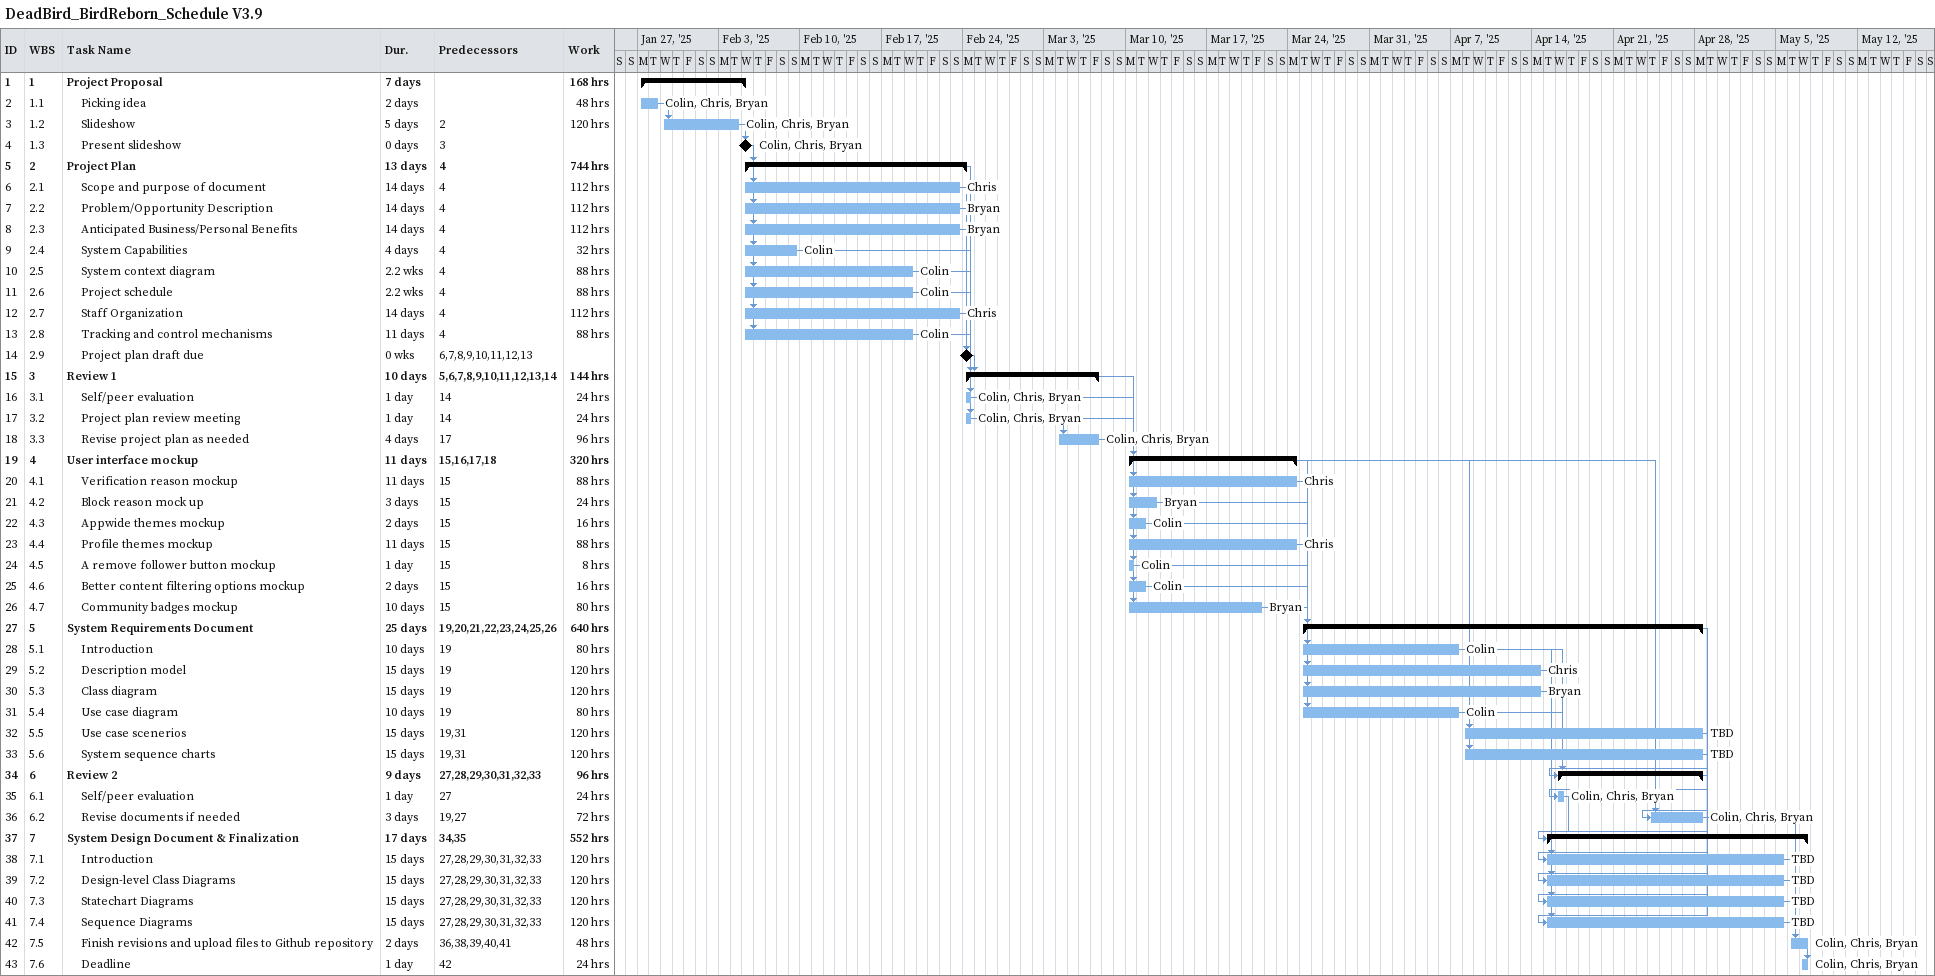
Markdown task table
DeadBird_BirdReborn_Schedule V3.9

| ID | WBS | Task | Duration | Start | Finish | Predecessors | Resources | Work (h) |
|---|---|---|---|---|---|---|---|---|
| 1 | 1 | **Project Proposal** | 7d | 2025-01-27 | 2025-02-05 |  |  | 168 |
| 2 | 1.1 | Picking idea | 2d | 2025-01-27 | 2025-01-28 |  | Colin, Chris, Bryan | 48 |
| 3 | 1.2 | Slideshow | 5d | 2025-01-29 | 2025-02-04 | 2 | Colin, Chris, Bryan | 120 |
| 4 | 1.3 | Present slideshow | 0d | 2025-02-05 | 2025-02-05 | 3 | Colin, Chris, Bryan |  |
| 5 | 2 | **Project Plan** | 13d | 2025-02-05 | 2025-02-24 | 4 |  | 744 |
| 6 | 2.1 | Scope and purpose of document | 14d | 2025-02-05 | 2025-02-23 | 4 | Chris | 112 |
| 7 | 2.2 | Problem/Opportunity Description | 14d | 2025-02-05 | 2025-02-23 | 4 | Bryan | 112 |
| 8 | 2.3 | Anticipated Business/Personal Benefits | 14d | 2025-02-05 | 2025-02-23 | 4 | Bryan | 112 |
| 9 | 2.4 | System Capabilities | 4d | 2025-02-05 | 2025-02-09 | 4 | Colin | 32 |
| 10 | 2.5 | System context diagram | 2.2w | 2025-02-05 | 2025-02-19 | 4 | Colin | 88 |
| 11 | 2.6 | Project schedule | 2.2w | 2025-02-05 | 2025-02-19 | 4 | Colin | 88 |
| 12 | 2.7 | Staff Organization | 14d | 2025-02-05 | 2025-02-23 | 4 | Chris | 112 |
| 13 | 2.8 | Tracking and control mechanisms | 11d | 2025-02-05 | 2025-02-19 | 4 | Colin | 88 |
| 14 | 2.9 | Project plan draft due | 0w | 2025-02-24 | 2025-02-24 | 6, 7, 8, 9, 10, 11, 12, 13 |  |  |
| 15 | 3 | **Review 1** | 10d | 2025-02-24 | 2025-03-07 | 5, 6, 7, 8, 9, 10, 11, 12, 13, 14 |  | 144 |
| 16 | 3.1 | Self/peer evaluation | 1d | 2025-02-24 | 2025-02-24 | 14 | Colin, Chris, Bryan | 24 |
| 17 | 3.2 | Project plan review meeting | 1d | 2025-02-24 | 2025-02-24 | 14 | Colin, Chris, Bryan | 24 |
| 18 | 3.3 | Revise project plan as needed | 4d | 2025-03-04 | 2025-03-07 | 17 | Colin, Chris, Bryan | 96 |
| 19 | 4 | **User interface mockup** | 11d | 2025-03-10 | 2025-03-24 | 15, 16, 17, 18 |  | 320 |
| 20 | 4.1 | Verification reason mockup | 11d | 2025-03-10 | 2025-03-24 | 15 | Chris | 88 |
| 21 | 4.2 | Block reason mock up | 3d | 2025-03-10 | 2025-03-12 | 15 | Bryan | 24 |
| 22 | 4.3 | Appwide themes mockup | 2d | 2025-03-10 | 2025-03-11 | 15 | Colin | 16 |
| 23 | 4.4 | Profile themes mockup | 11d | 2025-03-10 | 2025-03-24 | 15 | Chris | 88 |
| 24 | 4.5 | A remove follower button mockup | 1d | 2025-03-10 | 2025-03-10 | 15 | Colin | 8 |
| 25 | 4.6 | Better content filtering options mockup | 2d | 2025-03-10 | 2025-03-11 | 15 | Colin | 16 |
| 26 | 4.7 | Community badges mockup | 10d | 2025-03-10 | 2025-03-21 | 15 | Bryan | 80 |
| 27 | 5 | **System Requirements Document** | 25d | 2025-03-25 | 2025-04-28 | 19, 20, 21, 22, 23, 24, 25, 26 |  | 640 |
| 28 | 5.1 | Introduction | 10d | 2025-03-25 | 2025-04-07 | 19 | Colin | 80 |
| 29 | 5.2 | Description model | 15d | 2025-03-25 | 2025-04-14 | 19 | Chris | 120 |
| 30 | 5.3 | Class diagram | 15d | 2025-03-25 | 2025-04-14 | 19 | Bryan | 120 |
| 31 | 5.4 | Use case diagram | 10d | 2025-03-25 | 2025-04-07 | 19 | Colin | 80 |
| 32 | 5.5 | Use case scenerios | 15d | 2025-04-08 | 2025-04-28 | 19, 31 | TBD | 120 |
| 33 | 5.6 | System sequence charts | 15d | 2025-04-08 | 2025-04-28 | 19, 31 | TBD | 120 |
| 34 | 6 | **Review 2** | 9d | 2025-04-16 | 2025-04-28 | 27, 28, 29, 30, 31, 32, 33 |  | 96 |
| 35 | 6.1 | Self/peer evaluation | 1d | 2025-04-16 | 2025-04-16 | 27 | Colin, Chris, Bryan | 24 |
| 36 | 6.2 | Revise documents if needed | 3d | 2025-04-24 | 2025-04-28 | 19, 27 | Colin, Chris, Bryan | 72 |
| 37 | 7 | **System Design Document & Finalization** | 17d | 2025-04-15 | 2025-05-07 | 34, 35 |  | 552 |
| 38 | 7.1 | Introduction | 15d | 2025-04-15 | 2025-05-05 | 27, 28, 29, 30, 31, 32, 33 | TBD | 120 |
| 39 | 7.2 | Design-level Class Diagrams | 15d | 2025-04-15 | 2025-05-05 | 27, 28, 29, 30, 31, 32, 33 | TBD | 120 |
| 40 | 7.3 | Statechart Diagrams | 15d | 2025-04-15 | 2025-05-05 | 27, 28, 29, 30, 31, 32, 33 | TBD | 120 |
| 41 | 7.4 | Sequence Diagrams | 15d | 2025-04-15 | 2025-05-05 | 27, 28, 29, 30, 31, 32, 33 | TBD | 120 |
| 42 | 7.5 | Finish revisions and upload files to Github repository | 2d | 2025-05-06 | 2025-05-07 | 36, 38, 39, 40, 41 | Colin, Chris, Bryan | 48 |
| 43 | 7.6 | Deadline | 1d | 2025-05-07 | 2025-05-07 | 42 | Colin, Chris, Bryan | 24 |
